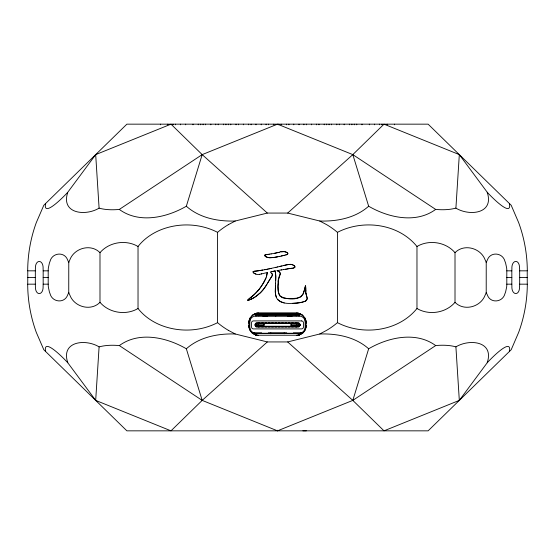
<?xml version="1.0" encoding="UTF-8"?>
<svg xmlns="http://www.w3.org/2000/svg" width="555" height="555" viewBox="0 0 555 555"><rect width="100%" height="100%" fill="white"/><g stroke="black" fill="none" stroke-linecap="round" stroke-linejoin="round"><path stroke-width="0.83" d="M228.292 330.294A74.488 74.488 0 0 1 217.567 322.663L217.581 232.344A74.488 74.488 0 0 1 228.292 224.706M258.713 325.57L258.713 326.909M228.285 224.692L235.271 221.008L267.316 213.065L287.684 213.065L319.742 221.008L326.722 224.692A74.495 74.495 0 0 1 337.44 232.33L337.433 322.656A74.495 74.495 0 0 1 326.715 330.294L319.742 333.992L287.684 341.935L267.316 341.935L235.271 333.992L228.285 330.308M278.201 283.307C277.417 289.093 277.75 298.306 285.589 298.354M278.041 286.408L278.326 291.597L279.255 294.906A4.412 4.412 0 0 0 280.199 296.217C286.56 299.52 298.576 301.025 303.079 293.997M296.543 335.303A9.324 9.324 0 0 0 301.698 333.728L304.473 330.933A10.288 10.288 0 0 0 306.131 325.57L306.138 323.163A10.302 10.302 0 0 0 304.577 317.689L301.795 314.796A9.324 9.324 0 0 0 296.543 313.159L258.464 313.166A9.324 9.324 0 0 0 253.212 314.796L250.423 317.689A10.302 10.302 0 0 0 248.862 323.163L248.862 325.57A11.398 11.398 0 0 0 249.299 328.414L250.527 331.196L252.511 333.527M306.138 325.549L306.138 325.535A11.398 11.398 0 0 1 305.701 328.414L304.473 331.196L302.489 333.527M261.301 273.948L267.26 272.54L266.476 276.765L264.125 281.815L266.032 277.951M267.26 272.54L266.476 276.772M284.25 302.94L280.372 301.594L277.736 299.582A7.118 7.118 0 0 1 276.39 297.355A18.377 18.377 0 0 1 275.329 290.265L275.329 289.648M275.322 289.779L275.37 288.399M275.356 288.753L275.426 287.081M275.578 283.425L275.766 276.113L275.169 270.902L272.54 271.52M275.419 287.157L275.502 285.235M275.495 285.291L275.585 283.237M95.682 400.384L99.095 346.861C85.338 338.557 60.523 341.269 67.793 362.769L95.682 400.384L170.995 430.84L202.186 400.384L267.316 341.935M459.318 154.616L487.207 192.231C494.477 213.73 469.662 216.443 455.905 208.139L459.318 154.616L384.004 124.16L352.813 154.616L287.684 213.065M278.242 282.793C276.765 278.971 282.634 274.156 278.839 271.541M278.402 281.01L278.166 283.723A56.173 56.173 0 0 0 278.062 285.693M278.492 280.268L279.234 276.237L280.33 273.865A1.193 1.193 0 0 0 280.33 273.06L279.241 271.811L277.077 270.632L278.645 270.368M304.258 290.466L303.023 294.108L300.956 296.71A5.39 5.39 0 0 1 299.853 297.355L296.634 298.201L291.389 298.59A76.333 76.333 0 0 1 288.801 298.583A27.701 27.701 0 0 1 285.589 298.361M304.313 290.244L304.424 289.772M304.542 289.266L304.05 291.326M304.501 289.439L305.555 285.86L305.805 289.745M304.737 288.482L305.25 286.546M287.684 341.935L352.813 400.384L384.004 430.84L459.318 400.384L487.207 362.769C494.477 341.269 469.662 338.557 455.905 346.861A105.048 46.086 -34.6 0 0 435.682 345.571C415.959 331.106 388.361 337.308 368.659 348.776L352.813 400.384L277.5 430.84L202.186 400.384L119.332 345.592A105.048 46.086 34.6 0 0 99.13 346.896M267.316 213.065L202.186 154.616L170.995 124.16L95.682 154.616L67.793 192.231C60.523 213.73 85.338 216.443 99.095 208.139A105.048 46.086 -34.6 0 0 119.318 209.429C139.041 223.894 166.639 217.685 186.341 206.224L202.186 154.616L277.5 124.16L352.813 154.616L435.668 209.408A105.048 46.086 34.6 0 0 455.87 208.104M45.586 203.532C42.527 218.767 65.254 195.048 67.384 192.675M509.414 351.468C512.383 336.17 489.496 360.216 487.207 362.769M303.918 291.798L303.203 293.734M250.423 317.3L249.535 319.18A11.371 11.371 0 0 0 248.862 323.045M266.851 284.403L267.337 283.57M267.232 283.751L268.315 281.94M267.892 282.641L270.132 278.978M250.374 297.73L249.091 298.756A16.331 16.331 0 0 0 248.439 299.332L247.759 300.151L248.203 300.262M268.488 281.649L270.389 278.575M261.502 333.243L260.982 333.569M286.144 333.284L285.589 333.576M270.361 278.617L272.075 275.884L272.325 274.42A1.464 1.464 0 0 0 272.13 273.92L270.257 271.992L271.485 271.742M270.632 278.194L270.868 277.833A46.655 46.655 0 0 1 271.485 276.903M247.849 299.964L251.033 297.223L250.485 297.64M217.581 322.656C200.417 331.543 179.425 332.396 161.456 325.431A73.392 66.114 90 0 1 156.656 323.315C149.482 319.791 142.961 314.824 138.029 308.504L138.029 246.496C142.961 240.176 149.482 235.209 156.656 231.685A73.392 66.114 -90 0 1 161.456 229.569C179.425 222.604 200.417 223.457 217.581 232.344M337.433 232.344C363.025 219.065 398.365 223.505 416.971 246.496L416.971 308.504C398.365 331.495 363.025 335.935 337.433 322.656M138.029 308.504C125.964 315.663 109.106 313.034 99.99 302.322L99.99 252.678C109.106 241.966 125.964 239.337 138.029 246.496M416.971 246.496C429.043 239.344 445.887 241.98 455.01 252.678L455.01 302.322C445.887 313.02 429.043 315.656 416.971 308.504M256.313 322.906L255.723 324.238M257.534 322.906L256.937 324.238M297.466 326.909L298.056 325.57M298.68 326.909L299.277 325.57M255.501 323.572L256.167 322.906L298.833 322.906L299.499 323.572L299.499 326.243L298.833 326.909L256.167 326.909L255.501 326.243L255.501 323.572L299.492 323.572M202.186 400.384L186.341 348.776C199.523 337.01 218.046 333.395 235.271 333.992M352.813 154.616L368.659 206.224C355.477 217.99 336.961 221.605 319.742 221.008M99.99 302.322C90.978 311.598 74.356 307.047 69.923 295.267A20.528 11.828 90 0 1 68.744 292.374L68.771 262.661A20.528 11.828 -90 0 1 69.902 259.705C74.405 247.967 90.971 243.402 99.99 252.678M455.01 252.678C464.022 243.402 480.644 247.953 485.077 259.733A20.535 11.828 90 0 1 486.256 262.626M119.332 345.592C139.028 331.078 166.646 337.322 186.341 348.776M435.668 209.408C415.973 223.922 388.354 217.678 368.659 206.224M119.332 209.408L202.186 154.616M352.813 400.384L435.668 345.592M253.836 297.737L251.554 298.93M251.713 298.861L249.896 299.665A19.529 19.529 0 0 1 248.813 300.089L247.787 300.262M251.387 299.006L250.818 299.27M250.409 299.443L248.8 300.089M283.938 255.39C293.526 253.781 282.786 249.757 279.179 252.303M284.299 255.3L282.197 255.806M283.404 255.522L281.329 256.015M274.864 270.979L271.908 271.652M283.959 265.463L285.575 265.082A41.583 41.583 0 0 1 288.274 264.555L290.438 264.36A6.244 6.244 0 0 1 294.275 265.817M283.334 265.609L284.077 265.436M283.556 265.561L281.468 266.053M259.379 274.392L261.634 273.865M281.905 265.949L279.477 266.518M280.108 266.372L280.726 266.227M281.656 255.938L280.892 256.112M277.493 266.976L279.602 266.49M275.87 267.35L277.736 266.92M276.092 267.295L269.043 268.849M278.652 252.421L279.2 252.296M280.018 256.306L280.372 256.23M278.131 252.532L278.686 252.414M277.604 252.643L278.166 252.525M279.581 256.403L279.956 256.32M277.084 252.761L277.646 252.636M280.761 251.949L284.438 251.602L287.171 252.497A3.503 3.503 0 0 1 287.636 252.865L287.885 253.857L286.692 254.634A10.559 10.559 0 0 1 285.665 254.946M270.445 268.551L271.145 268.405M276.563 252.872L277.125 252.747M279.54 256.41L277.888 256.75M272.103 271.61L271.263 271.79M275.564 253.08L276.605 252.858M275.009 253.198L276.043 252.983M274.496 253.302L275.044 253.191M269.529 268.745L267.642 269.133M274.524 253.295L271.048 253.919M268.134 269.036L266.941 269.279M266.761 269.314L265.54 269.55M266.081 269.446L264.839 269.688M277.868 256.757L277.063 256.909M264.749 269.702L257.659 270.875A58.206 58.206 0 0 1 254.849 271.18L253.018 271.735L253.524 272.755M277.445 256.84L274.947 257.263M262.799 270.063L259.802 270.569M266.712 254.558L264.513 255.272L265.762 256.583A8.873 8.873 0 0 0 269.369 257.707L272.755 257.575M276.168 257.069L276.591 256.993M278.478 270.396L281.538 269.89M281.107 269.966L283.681 269.543M275.315 257.208L275.745 257.138M283.501 269.57L285.867 269.189M285.665 269.224L286.956 269.015M286.657 269.064L288.01 268.849M287.587 268.911C289.141 267.857 295.51 269.307 294.865 266.324A3.184 3.184 0 0 0 294.532 265.998L294.289 265.796M288.468 268.78L289.28 268.648M299.811 302.704L305.333 301.24A3.621 3.621 0 0 0 305.847 300.9C309.288 298.195 304.522 293.963 305.833 290.438M274.892 257.277L274.087 257.395M265.838 254.683L265.894 254.676A5.127 5.127 0 0 0 265.234 254.807L264.499 255.355L264.971 256.063A6.334 6.334 0 0 0 265.699 256.549L265.762 256.583M266.594 254.572L267.94 254.37M290.737 268.426L291.965 268.252M267.704 254.405L269.307 254.176M269.168 254.19L271.215 253.899M274.461 257.34L273.65 257.458M259.157 270.667L258.054 270.819A63.887 63.887 0 0 1 255.369 271.131L254.773 271.18A7.562 7.562 0 0 0 254.003 271.284L252.955 271.957L253.85 273.004A9.31 9.31 0 0 0 254.849 273.629L255.883 274.087M273.213 257.513L273.608 257.458M273.178 257.52L272.339 257.624M299.138 302.794L297.73 302.968M289.044 264.451L287.643 264.659A51.24 51.24 0 0 0 284.576 265.318M297.376 303.002C290.778 303.446 282.661 304.667 277.597 299.423M289.412 264.416L290.438 264.36A6.431 6.431 0 0 1 294.504 266.025M292.797 303.356L293.852 303.301A90.576 90.576 0 0 0 297.05 303.037L299.485 302.746A38.579 38.579 0 0 0 302.135 302.302L305.569 301.101L307.199 299.02A2.005 2.005 0 0 0 307.227 298.375L305.992 293.456M235.271 221.008C218.046 221.605 199.523 217.99 186.341 206.224M319.742 333.992C336.961 333.395 355.477 337.01 368.659 348.776M302.891 430.826L306.325 430.819M35.333 270.833L27.778 270.833L27.75 284.167L35.333 284.167A6.403 1.616 -90 0 0 35.395 285.936C34.847 296.127 43.658 296.127 43.11 285.936A6.41 1.616 -90 0 0 43.172 284.167L43.172 270.833A6.41 1.616 90 0 0 43.11 269.064C43.692 258.928 34.812 258.928 35.395 269.064A6.403 1.616 90 0 0 35.333 270.833L35.333 284.167M43.172 270.833L48.202 270.833A11.26 4.697 -90 0 1 48.368 267.899L49.367 263.188A17.538 7.319 90 0 1 50.005 261.46C52.052 252.567 64.692 251.2 67.703 260.17A19.141 7.971 89.9 0 1 68.764 262.668M506.805 270.833L506.805 284.167A11.266 4.704 90 0 1 506.639 287.101L505.633 291.812A17.538 7.319 90 0 1 504.994 293.539C502.955 302.426 490.322 303.814 487.304 294.844A18.676 7.825 -89.9 0 1 486.215 292.367L486.229 262.654A18.676 7.825 89.9 0 1 487.297 260.135C490.342 251.193 502.948 252.574 504.994 261.46A17.538 7.319 -90 0 1 505.633 263.188L506.639 267.899A11.266 4.704 -90 0 1 506.805 270.833L511.828 270.833A6.403 1.616 -90 0 1 511.89 269.064C511.266 259.379 519.875 258.505 519.57 268.655A6.466 1.63 -90 0 1 519.667 270.833L519.667 284.167A6.466 1.63 90 0 1 519.57 286.345C519.917 296.446 511.231 295.572 511.89 285.936A6.403 1.616 90 0 1 511.828 284.167L511.828 270.833M519.667 270.833L527.222 270.833L527.25 284.167L519.667 284.167M27.778 277.5L35.333 277.5M43.172 277.5L48.202 277.5M506.805 277.5L511.828 277.5M519.667 277.5L527.25 277.5M43.172 284.167L48.202 284.167A11.26 4.697 90 0 0 48.368 287.101L49.367 291.812A17.538 7.319 -90 0 0 50.005 293.539C52.052 302.433 64.692 303.8 67.703 294.83A19.141 7.971 -89.9 0 0 68.764 292.332M506.805 284.167L511.828 284.167M256.285 313.103L298.708 313.103M254.03 314.241L300.963 314.241M249.535 322.559A6.667 6.667 0 0 1 256.202 315.892L298.798 315.892A6.667 6.667 0 0 1 305.465 322.559M263.008 316.274L267.323 316.274M287.677 316.274L291.986 316.274M300.165 324.238L290.834 324.238L290.834 325.57L300.165 325.57L300.165 324.238L300.095 325.57M255.508 326.243L299.492 326.243M261.537 332.903L255.501 332.903A5.668 5.668 0 0 1 254.176 332.75M268.301 332.903L286.699 332.903M293.463 332.903L299.499 332.903A5.668 5.668 0 0 0 300.824 332.75M249.535 319.562L249.535 326.909A6.667 6.667 0 0 0 256.202 333.576L298.798 333.576A6.667 6.667 0 0 0 305.465 326.909L305.465 319.562M255.577 335.213A8.332 8.332 0 0 0 256.202 335.241L298.798 335.241A8.332 8.332 0 0 0 299.423 335.213M294.074 333.576L293.498 333.243M269.404 333.576L268.856 333.284M455.01 302.322C464.022 311.598 480.644 307.047 485.077 295.267A20.535 11.828 -90 0 0 486.256 292.374M294.532 265.998L295.107 267.163L293.602 267.975A12.418 12.418 0 0 1 292.485 268.176M487.207 192.231C489.496 194.784 512.383 218.83 509.414 203.532M67.793 362.769C65.504 360.216 42.617 336.17 45.586 351.468M298.68 322.906L299.277 324.238M297.466 322.906L298.056 324.238M257.534 326.909L256.937 325.57M256.313 326.909L255.723 325.57M304.577 317.3L305.465 319.18M275.169 270.902L275.627 273.747M305.576 285.901L305.68 286.873M455.905 346.861L459.318 400.384M275.675 274.357L275.766 276.21A61.112 61.112 0 0 1 275.71 280.31M95.682 154.616L99.095 208.139M305.701 287.24L305.791 289.342M305.812 289.988L305.833 290.522M305.84 290.723L305.847 291.084A37.442 37.442 0 0 0 305.985 293.456M394.536 124.16L394.536 124.806M387.189 124.16L387.189 124.806M381.944 124.16L381.944 124.806M379.467 124.16L379.467 124.806M374.597 124.16L374.597 124.806M369.346 124.16L369.346 124.806M361.999 124.16L361.999 124.806M356.747 124.16L356.747 124.806M354.277 124.16L354.277 124.806M351.877 124.16L351.877 124.806M349.4 124.16L349.4 124.806M344.155 124.16L344.155 124.806M339.278 124.16L339.278 124.806M336.809 124.16L336.809 124.806M331.557 124.16L331.557 124.806M329.087 124.16L329.087 124.806M326.687 124.16L326.687 124.806M324.21 124.16L324.21 124.806M318.965 124.16L318.965 124.806M316.489 124.16L316.489 124.806M311.612 124.16L311.612 124.806M306.367 124.16L306.367 124.806M303.89 124.16L303.89 124.806M299.02 124.16L299.02 124.806M298.798 315.892L298.798 314.227A8.332 8.332 0 0 1 302.968 315.344M298.798 333.576L298.798 335.241M298.382 324.238L298.382 325.57M297.3 314.241L295.968 314.241M296.835 322.906L294.83 322.906M296.835 326.909L294.83 326.909M296.599 324.238L296.599 325.57M296.28 322.906L296.28 324.238M296.28 325.57L296.28 326.909M296.155 314.227L296.169 315.906M295.635 314.574L295.635 314.172L294.303 314.172L294.303 314.574M293.963 314.241L292.631 314.241M293.768 124.16L293.768 124.806M293.498 322.906L291.5 322.906M293.498 326.909L291.5 326.909M292.298 314.574L292.298 314.172L290.966 314.172L290.966 314.574M291.5 324.238L291.5 325.57M291.132 315.927L291.132 316.593M290.633 314.241L289.301 314.241M290.168 322.906L288.163 322.906M290.168 326.909L288.163 326.909M288.968 314.574L288.968 314.172L287.636 314.172L287.636 314.574M288.898 124.16L288.898 124.806M288.531 315.927L288.531 316.593M287.303 314.241L285.964 314.241M286.831 322.906L284.833 322.906M286.831 326.909L284.833 326.909M286.422 124.16L286.422 124.806M285.631 314.574L285.631 314.172L284.299 314.172L284.299 314.574M284.167 332.903L284.167 333.756M283.966 314.241L282.634 314.241M283.501 322.906L281.496 322.906M283.501 326.909L281.496 326.909M282.301 314.574L282.301 314.172L280.969 314.172L280.969 314.574M281.177 124.16L281.177 124.806M280.636 314.241L279.297 314.241M280.164 322.906L278.166 322.906M280.164 326.909L278.166 326.909M278.964 314.574L278.964 314.172L277.632 314.172L277.632 314.574M278.7 124.16L278.7 124.806M277.5 313.409L277.5 314.525M277.5 430.222L277.5 430.833M277.299 314.241L275.967 314.241M276.834 322.906L274.836 322.906M276.834 326.909L274.836 326.909M275.863 314.241L275.863 315.906M275.8 314.241L275.8 315.906M275.634 314.574L275.634 314.172L274.302 314.172L274.302 314.574M273.969 314.241L272.63 314.241M273.83 124.16L273.83 124.806M273.497 322.906L271.499 322.906M273.497 326.909L271.499 326.909M272.297 314.574L272.297 314.172L270.965 314.172L270.965 314.574M270.833 332.903L270.833 333.756M270.632 314.241L269.3 314.241M270.167 322.906L268.169 322.906M270.167 326.909L268.169 326.909M268.967 314.574L268.967 314.172L267.635 314.172L267.635 314.574M268.578 124.16L268.578 124.806M267.302 314.241L265.963 314.241M266.83 322.906L264.832 322.906M266.83 326.909L264.832 326.909M266.462 315.927L266.462 316.593M266.109 124.16L266.109 124.806M265.63 314.574L265.63 314.172L264.298 314.172L264.298 314.574M263.965 314.241L262.633 314.241M263.868 315.927L263.868 316.593M263.5 322.906L261.502 322.906M263.5 324.238L263.5 325.57M263.5 326.909L261.502 326.909M262.3 314.574L262.3 314.172L260.968 314.172L260.968 314.574M261.232 124.16L261.232 124.806M260.635 314.241L259.296 314.241M260.163 322.906L258.165 322.906M260.163 326.909L258.165 326.909M258.963 314.574L258.963 314.172L257.631 314.172L257.631 314.574M258.845 314.227L258.845 315.892L258.831 314.241M258.713 322.906L258.713 324.238M258.401 324.238L258.401 325.57M256.611 324.238L256.611 325.57M256.202 315.892L256.202 314.227A8.332 8.332 0 0 0 252.032 315.344M256.202 333.576L256.202 335.241M255.98 124.16L255.98 124.806M251.11 124.16L251.11 124.806M248.633 124.16L248.633 124.806M243.388 124.16L243.388 124.806M238.511 124.16L238.511 124.806M236.041 124.16L236.041 124.806M230.79 124.16L230.79 124.806M228.32 124.16L228.32 124.806M225.92 124.16L225.92 124.806M223.443 124.16L223.443 124.806M218.198 124.16L218.198 124.806M215.722 124.16L215.722 124.806M210.845 124.16L210.845 124.806M205.6 124.16L205.6 124.806M203.123 124.16L203.123 124.806M200.723 124.16L200.723 124.806M198.253 124.16L198.253 124.806M193.001 124.16L193.001 124.806M185.654 124.16L185.654 124.806M180.41 124.16L180.41 124.806M175.533 124.16L175.533 124.806M173.063 124.16L173.063 124.806M167.811 124.16L167.811 124.806M160.464 124.16L160.464 124.806M48.202 270.833L48.202 284.167M527.306 270.833A141.983 141.983 0 0 0 518.661 222.631L511.21 205.288L428.12 124.16L126.88 124.16L43.796 205.281L36.297 222.611A141.983 141.983 0 0 0 27.695 270.833M527.306 284.167A141.983 141.983 0 0 1 518.661 332.369L511.21 349.712L428.12 430.84L126.88 430.84L43.796 349.719L36.297 332.389A141.983 141.983 0 0 1 27.695 284.167M258.457 335.435A9.817 9.817 0 0 1 248.994 325.299M306.006 325.299A9.817 9.817 0 0 1 296.543 335.435M296.543 313.02A9.817 9.817 0 0 1 306.006 323.156M248.994 323.156A9.817 9.817 0 0 1 258.457 313.02M248.869 325.57A10.288 10.288 0 0 0 250.527 330.933L253.302 333.728A9.324 9.324 0 0 0 258.464 335.303M305.465 319.18A11.371 11.371 0 0 1 306.138 323.045M259.567 293.345A33.418 33.418 0 0 1 251.755 298.937M271.464 276.889A5.599 5.599 0 0 0 272.325 275.259A1.714 1.714 0 0 0 271.929 273.601M276.362 297.369A18.336 18.336 0 0 1 275.329 290.265M277.077 270.639A14.458 14.458 0 0 1 278.846 271.527M259.761 274.323A6.722 6.722 0 0 1 255.793 274.059L254.114 273.185A6.396 6.396 0 0 1 253.524 272.755M259.601 293.38A37.317 37.317 0 0 1 253.85 297.764M248.8 300.089A5.106 5.106 0 0 1 248.203 300.269M305.292 286.408A4.891 4.891 0 0 1 305.437 285.998M271.881 257.61A10.122 10.122 0 0 1 265.706 256.688M250.166 319.715A5.668 5.668 0 0 0 249.833 321.636L249.833 327.575A5.668 5.668 0 0 0 255.501 333.243L299.499 333.243A5.668 5.668 0 0 0 305.167 327.575L305.167 321.636A5.668 5.668 0 0 0 304.827 319.715M255.064 315.989A5.668 5.668 0 0 1 255.501 315.975L299.499 315.975A5.668 5.668 0 0 1 299.936 315.989M268.502 314.421A2.331 2.331 0 0 1 269.404 314.241M260.926 314.241A2.331 2.331 0 0 1 261.828 314.421M293.172 314.421A2.331 2.331 0 0 1 294.074 314.241M285.589 314.241A2.331 2.331 0 0 1 286.491 314.421M301.497 320.908L253.496 320.908A1.998 1.998 0 0 0 251.498 322.906L251.498 326.909A1.998 1.998 0 0 0 253.496 328.907L301.497 328.907A1.998 1.998 0 0 0 303.502 326.909L303.502 322.906A1.998 1.998 0 0 0 301.497 320.908M264.166 324.238L254.842 324.238L254.905 325.57L264.166 325.57L264.166 324.238M257.763 290.993A56.104 56.104 0 0 0 264.069 281.78A56.985 56.985 0 0 1 257.763 290.993M251.047 297.244A47.661 47.661 0 0 0 257.693 290.931A47.91 47.91 0 0 1 251.047 297.244M259.657 293.442A38.163 38.163 0 0 0 266.809 284.382A38.302 38.302 0 0 1 259.657 293.442"/></g></svg>
